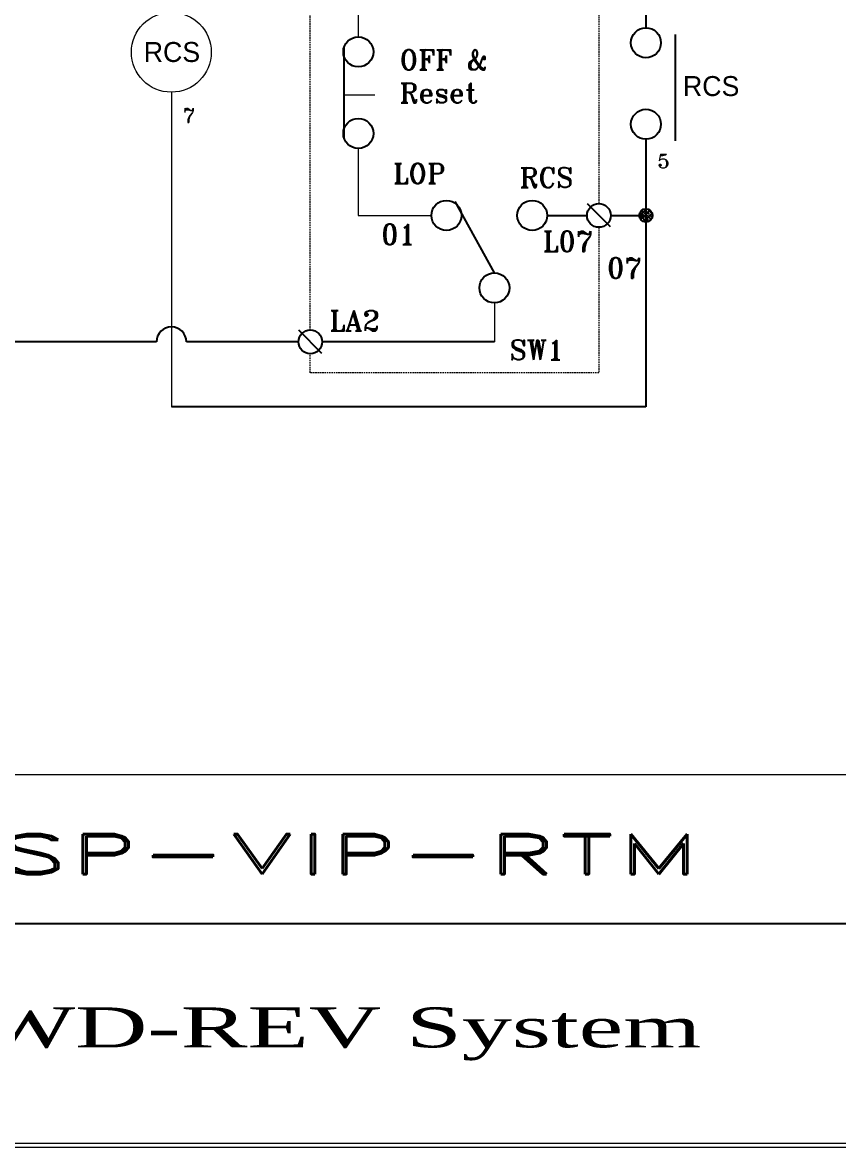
# Model space of a CAD drawing. Header units: millimetres. Extents: x 107 to 2900, y 85 to 3996.
# Drawn here: x 1315.5 to 1447.8, y 1340.2 to 1522.7 of the extents above; entities that cross this region are included whole.
import ezdxf
from ezdxf.enums import TextEntityAlignment as Align

# ---------------------------------------------------------------- set-up
doc = ezdxf.new("R2010")
doc.units = ezdxf.units.MM
doc.linetypes.add('DASHED2', pattern=[0.375, 0.25, -0.125])
doc.layers.add('40', color=4, linetype='Continuous')
doc.layers.add('70', color=7, linetype='Continuous')
doc.styles.add('SD', font='ROMAND.shx', dxfattribs={"width": 0.8})
doc.styles.add('SS', font='batang.ttc', dxfattribs={"width": 0.8})
doc.styles.get("Standard").update_dxf_attribs({"font": 'BareunDotumPro1.ttf'})
doc.styles.add('STYLE2', font='romant.shx')

msp = doc.modelspace()

# ---------------------------------------------------------------- hatches: boundary and pattern name
at = {"layer": '70'}
h = msp.add_hatch(dxfattribs=at)
h.set_pattern_fill('ANSI33', color=256, scale=2.16, style=0)
h.set_pattern_definition([(45, (3157.1197, 902.8702), (-0.38183766, 0.38183766), []), (45, (3157.50153, 902.8702), (-0.38183766, 0.38183766), [0.27, -0.135])])
h.paths.add_polyline_path([(1416.575, 1492.471, 0.4142136), (1415.495, 1491.391, 0.4142136), (1416.575, 1490.311)])
h.paths.add_polyline_path([(1416.575, 1492.471), (1416.575, 1491.391), (1417.655, 1491.391, 0.4142136)])
h.paths.add_polyline_path([(1417.655, 1491.391), (1416.575, 1491.391), (1416.575, 1490.311, 0.4142136)])

# ---------------------------------------------------------------- linework, layer by layer
for p, q in [((1416.575, 1608.198), (1416.575, 1521.829)), ((1416.575, 1503.747), (1416.575, 1460.345)), ((1400.574, 1491.391), (1407.034, 1491.391)), ((1410.883, 1491.391), (1416.575, 1491.391)), ((1337.228, 1470.885), (1198.389, 1470.885)), ((1360.243, 1470.885), (1342.088, 1470.885)), ((1392.006, 1470.885), (1364.091, 1470.885)), ((1416.575, 1460.345), (1339.658, 1460.345))]:
    msp.add_line(p, q)
at = {"color": 0}
for p, q in [((1421.336, 1520.739), (1421.336, 1503.467)), ((1367.618, 1518.579), (1367.618, 1504.027)), ((1410.812, 1489.515), (1407.105, 1493.268)), ((1364.02, 1469.008), (1360.314, 1472.761))]:
    msp.add_line(p, q, dxfattribs=at)
at = {"color": 7}
msp.add_line((1392.006, 1482.065), (1385.647, 1493.664), dxfattribs=at)
at = {"color": 0}
for centre, radius in [((1369.956, 1517.914), 2.43), ((1416.586, 1519.399), 2.43), ((1416.586, 1506.177), 2.43), ((1369.956, 1504.692), 2.43), ((1384.233, 1491.391), 2.43), ((1398.144, 1491.391), 2.43), ((1408.959, 1491.391), 1.924), ((1392.006, 1479.635), 2.43), ((1362.167, 1470.885), 1.924)]:
    msp.add_circle(centre, radius, dxfattribs=at)
msp.add_arc((1339.658, 1470.885), 2.43, 0, 180, dxfattribs=at)
at = {"layer": '40', "color": 0}
msp.add_line((1450.764, 1376.495), (1256.364, 1376.495), dxfattribs=at)
at = {"layer": '70', "color": 1, "linetype": 'DASHED2', "lineweight": 15}
for p, q in [((1362.167, 1472.809), (1362.167, 1575.408)), ((1408.959, 1575.408), (1408.959, 1493.316)), ((1408.959, 1489.467), (1408.959, 1465.857)), ((1362.167, 1465.857), (1362.167, 1468.96)), ((1408.959, 1465.857), (1362.167, 1465.857))]:
    msp.add_line(p, q, dxfattribs=at)
at = {"layer": '70', "lineweight": 15}
for p, q in [((1369.939, 1543.285), (1369.939, 1520.344)), ((1339.658, 1511.381), (1339.658, 1460.345)), ((1372.619, 1510.898), (1367.618, 1510.898)), ((1369.939, 1502.262), (1369.939, 1491.391)), ((1369.939, 1491.391), (1381.803, 1491.391)), ((1392.006, 1477.205), (1392.006, 1470.885))]:
    msp.add_line(p, q, dxfattribs=at)
at = {"layer": '70', "color": 0, "lineweight": 13}
msp.add_line((953.964, 1400.687), (1774.764, 1400.687), dxfattribs=at)
for points in [[(1774.764, 1340.207), (953.964, 1340.207), (953.964, 1923.407), (1774.764, 1923.407)], [(1774.116, 1340.855), (954.612, 1340.855), (954.612, 1922.759), (1774.116, 1922.759)]]:
    msp.add_lwpolyline(points, close=True, dxfattribs=at)
at = {"layer": '70', "lineweight": 15}
msp.add_circle((1339.641, 1517.861), 6.48, dxfattribs=at)
at = {"layer": '70'}
msp.add_circle((1416.575, 1491.391), 1.08, dxfattribs=at)

# ---------------------------------------------------------------- texts
at = {"color": 0, "linetype": 'Continuous'}
for p in [(1339.739, 1517.9), (1427.156, 1512.372)]:
    msp.add_text('RCS', height=3.24, dxfattribs=at).set_placement(p, align=Align.MIDDLE)
at = {"color": 0, "style": 'STYLE2'}
for s, height, p in [('OFF &', 3.211, (1376.629, 1515.031)), ('Reset', 3.211, (1376.629, 1509.643)), ('7', 2.306, (1341.509, 1506.456)), ('5', 2.306, (1418.443, 1499.044)), ('LOP', 3.211, (1375.588, 1496.582)), ('RCS', 3.211, (1396.104, 1495.923)), ('01', 3.2947, (1373.645, 1486.659)), ('L07', 3.2947, (1399.846, 1485.538)), ('07', 3.2947, (1410.275, 1481.23)), ('LA2', 3.2947, (1365.256, 1472.695))]:
    msp.add_text(s, height=height, dxfattribs=at).set_placement(p)
at = {"color": 1, "style": 'STYLE2'}
msp.add_text('SW1', height=3.211, dxfattribs=at).set_placement((1394.493, 1467.968))
at = {"color": 7, "linetype": 'Continuous', "style": 'SD', "width": 1.881814}
msp.add_text('DSP-VIP-RTM', height=6.48, dxfattribs=at).set_placement((1299.676, 1384.553), (1425.519, 1384.553), align=Align.FIT)
at = {"color": 0, "style": 'SS', "width": 1.608841}
msp.add_text('FWD-REV System', height=6.48, dxfattribs=at).set_placement((1299.676, 1356.449), (1425.519, 1356.449), align=Align.FIT)

doc.saveas('drawing.dxf')
